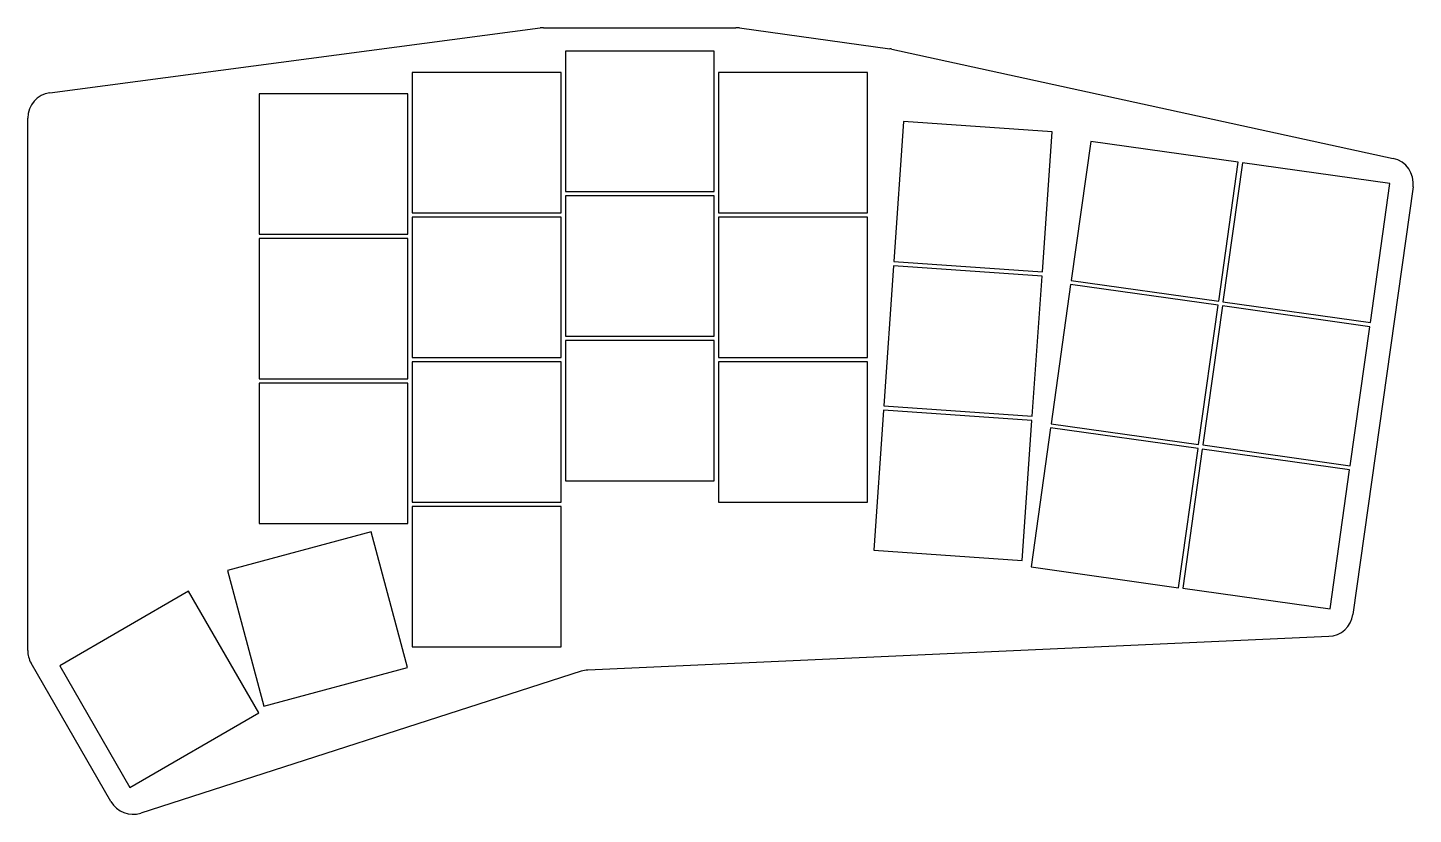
# Model space of a CAD drawing. Header units: millimetres. Extents: x 231 to 394, y -167 to -74.
import ezdxf

# ---------------------------------------------------------------- set-up
doc = ezdxf.new("R2010")
doc.units = ezdxf.units.MM

msp = doc.modelspace()

# ---------------------------------------------------------------- linework, layer by layer
for p, q in [((233.92, -81.88), (291.56, -74.27)), ((291.95, -74.25), (314.55, -74.25)), ((314.96, -74.27), (332.64, -76.73)), ((312.01, -77), (294.51, -77)), ((294.51, -77), (294.51, -93.5)), ((312.01, -93.5), (312.01, -77)), ((332.87, -76.77), (391.81, -89.61)), ((294.01, -79.5), (276.51, -79.5)), ((276.51, -79.5), (276.51, -96)), ((294.01, -96), (294.01, -79.5)), ((330.01, -79.5), (312.51, -79.5)), ((312.51, -79.5), (312.51, -96)), ((330.01, -96), (330.01, -79.5)), ((276.01, -82), (258.51, -82)), ((258.51, -82), (258.51, -98.5)), ((276.01, -98.5), (276.01, -82)), ((231.31, -147.42), (231.31, -84.86)), ((334.27, -85.27), (333.12, -101.73)), ((351.73, -86.49), (334.27, -85.27)), ((350.58, -102.95), (351.73, -86.49)), ((356.27, -87.6), (353.97, -103.94)), ((373.6, -90.04), (356.27, -87.6)), ((371.3, -106.38), (373.6, -90.04)), ((374.1, -90.11), (371.8, -106.45)), ((391.42, -92.54), (374.1, -90.11)), ((389.13, -108.88), (391.42, -92.54)), ((294.51, -93.5), (312.01, -93.5)), ((312.01, -94), (294.51, -94)), ((294.51, -94), (294.51, -110.5)), ((312.01, -110.5), (312.01, -94)), ((394.14, -92.96), (387.08, -143.19)), ((276.51, -96), (294.01, -96)), ((312.51, -96), (330.01, -96)), ((294.01, -96.5), (276.51, -96.5)), ((276.51, -96.5), (276.51, -113)), ((294.01, -113), (294.01, -96.5)), ((330.01, -96.5), (312.51, -96.5)), ((312.51, -96.5), (312.51, -113)), ((330.01, -113), (330.01, -96.5)), ((258.51, -98.5), (276.01, -98.5)), ((276.01, -99), (258.51, -99)), ((258.51, -99), (258.51, -115.5)), ((276.01, -115.5), (276.01, -99)), ((333.08, -102.23), (331.93, -118.69)), ((350.54, -103.45), (333.08, -102.23)), ((333.12, -101.73), (350.58, -102.95)), ((349.39, -119.91), (350.54, -103.45)), ((353.97, -103.94), (371.3, -106.38)), ((353.9, -104.44), (351.61, -120.78)), ((371.23, -106.87), (353.9, -104.44)), ((368.94, -123.21), (371.23, -106.87)), ((371.73, -106.94), (369.43, -123.28)), ((389.06, -109.38), (371.73, -106.94)), ((371.8, -106.45), (389.13, -108.88)), ((294.51, -110.5), (312.01, -110.5)), ((386.76, -125.72), (389.06, -109.38)), ((312.01, -111), (294.51, -111)), ((294.51, -111), (294.51, -127.5)), ((312.01, -127.5), (312.01, -111)), ((276.51, -113), (294.01, -113)), ((294.01, -113.5), (276.51, -113.5)), ((276.51, -113.5), (276.51, -130)), ((294.01, -130), (294.01, -113.5)), ((312.51, -113), (330.01, -113)), ((330.01, -113.5), (312.51, -113.5)), ((312.51, -113.5), (312.51, -130)), ((330.01, -130), (330.01, -113.5)), ((258.51, -115.5), (276.01, -115.5)), ((276.01, -116), (258.51, -116)), ((258.51, -116), (258.51, -132.5)), ((276.01, -132.5), (276.01, -116)), ((331.93, -118.69), (349.39, -119.91)), ((331.9, -119.19), (330.75, -135.65)), ((349.35, -120.41), (331.9, -119.19)), ((348.2, -136.87), (349.35, -120.41)), ((351.54, -121.27), (349.24, -137.61)), ((368.87, -123.71), (351.54, -121.27)), ((351.61, -120.78), (368.94, -123.21)), ((366.57, -140.05), (368.87, -123.71)), ((369.43, -123.28), (386.76, -125.72)), ((369.36, -123.78), (367.07, -140.12)), ((386.69, -126.21), (369.36, -123.78)), ((384.4, -142.55), (386.69, -126.21)), ((294.51, -127.5), (312.01, -127.5)), ((276.51, -130), (294.01, -130)), ((312.51, -130), (330.01, -130)), ((294.01, -130.5), (276.51, -130.5)), ((276.51, -130.5), (276.51, -147)), ((294.01, -147), (294.01, -130.5)), ((271.7, -133.5), (254.8, -138.03)), ((258.51, -132.5), (276.01, -132.5)), ((275.97, -149.43), (271.7, -133.5)), ((330.75, -135.65), (348.2, -136.87)), ((254.8, -138.03), (259.07, -153.96)), ((349.24, -137.61), (366.57, -140.05)), ((250.23, -140.48), (235.07, -149.23)), ((258.48, -154.77), (250.23, -140.48)), ((367.07, -140.12), (384.4, -142.55)), ((384.25, -145.77), (297.16, -149.73)), ((276.51, -147), (294.01, -147)), ((241.1, -165.18), (231.71, -148.92)), ((235.07, -149.23), (243.32, -163.52)), ((259.07, -153.96), (275.97, -149.43)), ((296.37, -149.87), (244.62, -166.54)), ((243.32, -163.52), (258.48, -154.77))]:
    msp.add_line(p, q)
for centre, start, end in [((291.95, -77.25), 90, 97.5214), ((314.55, -77.25), 82.0928, 90), ((332.23, -79.7), 77.71, 82.0928), ((234.31, -84.86), 97.5214, 180), ((391.17, -92.54), 352, 77.71), ((384.11, -142.77), 272.6009, 352), ((234.31, -147.42), 180, 210), ((297.29, -152.73), 92.6009, 107.8506), ((243.7, -163.68), 210, 287.8506)]:
    msp.add_arc(centre, 3, start, end)

doc.saveas('drawing.dxf')
